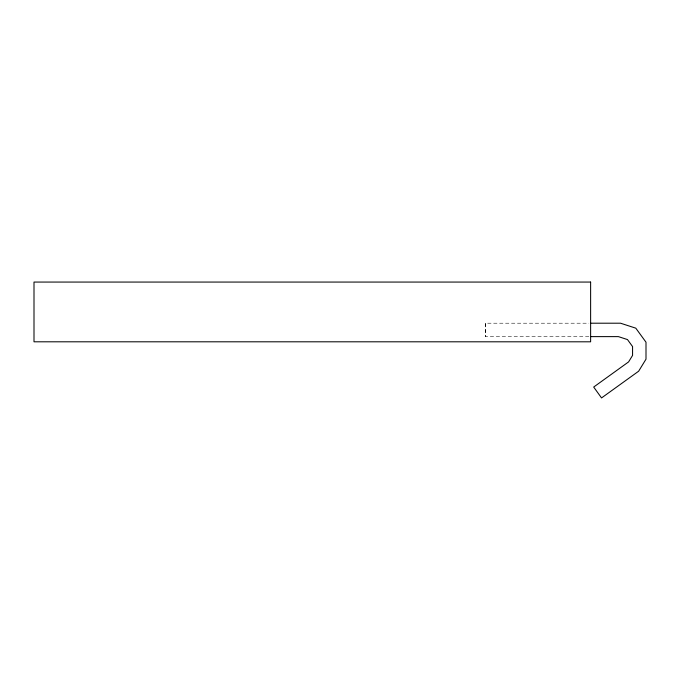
<?xml version="1.0" encoding="UTF-8"?>
<svg xmlns="http://www.w3.org/2000/svg" width="680" height="680" viewBox="0 0 680 680"><rect width="100%" height="100%" fill="white"/><g stroke="black" fill="none" stroke-linecap="round" stroke-linejoin="round"><path stroke-width="0.51" stroke-dasharray="3.4 2.55" d="M588.863 336.634L485.486 336.634L485.486 323.204L588.871 323.204M485.486 323.204L485.486 336.634"/><path stroke-width="1.02" d="M590.979 323.204L620.525 323.204L635.8 328.168L646 342.21L646 359.176L638.639 371.212L601.537 397.936L593.691 387.048L628.592 361.904L632.57 355.394L632.57 346.57L627.495 339.583L618.392 336.617L590.962 336.617M590.623 282.064L34 282.064L34 341.802L590.623 341.802L590.623 282.064"/></g></svg>
